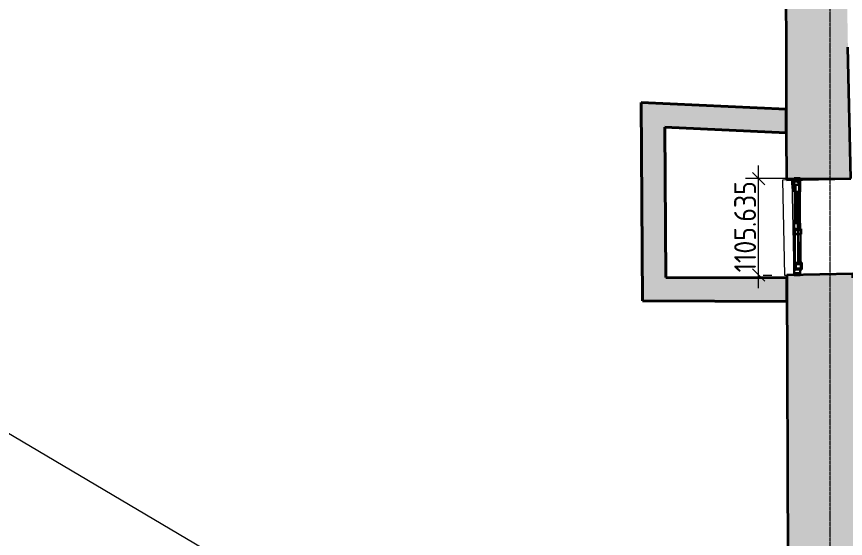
# Model space of a CAD drawing. Header units: millimetres. Extents: x 749182 to 2267578, y 70462 to 311449.
# Drawn here: x 1989942 to 1999438, y 173625 to 179605 of the extents above; entities that cross this region are included whole.
import ezdxf

# ---------------------------------------------------------------- set-up
doc = ezdxf.new("R2010")
doc.units = ezdxf.units.MM
doc.linetypes.add('ADSK_Линия сетки', pattern=[25, 20, -2.5, 0, -2.5])
doc.linetypes.add('осеваяX2', pattern=[4, 2.5, -0.5, 0.5, -0.5])
doc.layers.get('Defpoints').update_dxf_attribs({"color": 255})
for name, color, linetype, lineweight in [('_ Окна', 7, 'Continuous', 30), ('Витраж', 7, 'Continuous', 9), ('Окна', 7, 'Continuous', 18), ('Оси', 165, 'осеваяX2', 13), ('Панели витража', 7, 'Continuous', 9), ('размеры', 7, 'Continuous', 9), ('Размеры КР', 164, 'Continuous', 9), ('Стены', 184, 'Continuous', 40), ('Стены наружные', 7, 'Continuous', 18), ('Стены разрез', 7, 'Continuous', 35)]:
    doc.layers.add(name, color=color, linetype=linetype, lineweight=lineweight)
doc.styles.add('GOST Common_1', font='GOST_Common.ttf', dxfattribs={"width": 0.9, "height": 250})
doc.dimstyles.new('ADSK_Основной_2_5_мм', dxfattribs={"dimscale": 304.8, "dimtxt": 251.428749, "dimasz": 0.463911, "dimexe": 0.492126, "dimexo": 0.492126, "dimgap": 0.098425, "dimtad": 1, "dimdec": 3, "dimrnd": 0.001, "dimdsep": 46, "dimtxsty": 'GOST Common_1', "dimblk1": 'OBLIQUE', "dimblk2": 'OBLIQUE', "dimsah": 1, "dimcen": 0.09, "dimdle": 0.492126, "dimazin": 2, "dimtfac": 1, "dimtdec": 4, "dimtix": 1, "dimtmove": 0, "dimatfit": 3, "dimfxl": 0, "dimtvp": 1, "dimtolj": 1, "dimtzin": 0, "dimlwd": 20, "dimlwe": 20, "dimarcsym": 0})

# ---------------------------------------------------------------- blocks, each defined once
blk = doc.blocks.new('Существующие стены подвал - Существующие стены подвал-614279-00 План подвала')
at = {"layer": 'Стены', "true_color": 0xc0c0c0}
h = blk.add_hatch(color=9, dxfattribs=at)
h.paths.add_polyline_path([(56529.9, 8243.7), (56521.9, 9891.6), (55614.7, 9887.2), (55611.4, 9124.2), (54267.7, 9129.7), (54267.1, 9158.6), (49024.4, 9158.6), (49024.4, 8259.7), (51104.6, 8255.3)])
h.paths.add_polyline_path([(55620.1, 11120.2), (56515.8, 11124.6), (56510.3, 12254.8), (55625.1, 12250.4), (55622.3, 11614.6)])
h.paths.add_polyline_path([(55630.5, 13483.5), (56504.2, 13487.8), (56482.7, 17882.1), (56479.3, 17884.3), (56484.1, 18289.1), (56581.1, 18289.1), (56577.9, 18453), (55636.9, 18454), (55634.2, 15862.2), (55639.2, 15463.8), (55633.9, 14274.6)])
h.paths.add_polyline_path([(56557.2, 19523), (56527.9, 21035.6), (56386.8, 21035.6), (56386.5, 21235.8), (56383.9, 21235.8), (56375.1, 23760.7), (56319.5, 23761.6), (56287.6, 28354.9), (56256.8, 36643.2), (56224.2, 43936.9), (48463.8, 43935.7), (48463.9, 43053.1), (55489.3, 43061.9), (55489.3, 40730.4), (55505.9, 37127.7), (55501.3, 36571.4), (55555.6, 28934.4), (55560, 28902.8), (55597.8, 28902.4), (55600, 28900.7), (55598.8, 28652.4), (55594.7, 28648.4), (55598.8, 28619.1), (55592.1, 20992.7), (55638.7, 20178.5), (55638.7, 19524), (56555.3, 19523)])
h.paths.add_polyline_path([(39393.4, 20201.7), (42161.7, 20230.9), (42716.1, 20254.9), (46306.8, 20252.4), (46773.4, 21064.2), (46669.7, 25898.2), (45913.1, 25900.5), (45930.2, 21076.8), (41376.5, 21087.9), (41376.1, 20955.6), (40178.1, 20958.6), (40178.1, 21091.2), (38511, 21094.3), (38521, 20373.6), (39393.4, 20368.1), (39393.4, 20230.7)])
h.paths.add_polyline_path([(18977.5, 20357.5), (18995.8, 20697.6), (18995.8, 21071.6), (18965.8, 21071.6), (18965.8, 20652.5), (18455.8, 20408.6), (18495.2, 20367.6), (18965.8, 20357.7)])
h.paths.add_polyline_path([(18424, 20369.1), (18455.8, 20408.6), (18455.8, 21072.6), (10754.2, 21086.2), (10745.7, 20457.8), (11345.8, 20457.8), (18045.3, 20377.1), (18211.4, 20373.6)])
h.paths.add_polyline_path([(37360, 20380.9), (37354.8, 21098.2), (30807, 21114.6), (30787, 20709.4), (30787, 20839.4), (30777, 20701.8), (30787.2, 20395.3), (34405.1, 20387.9), (35898.2, 20390.1), (37359.7, 20380.9)])
h.paths.add_polyline_path([(46613, 28542.5), (46612.9, 28546.1), (46607.5, 28863.4), (46597, 32746.9), (46594.2, 32921.9), (46603.3, 32922), (46599.4, 34522.4), (45850, 34541.9), (45850, 34540.6), (45780, 34540.4), (45780, 34543.7), (45778.3, 34543.8), (45781.2, 30723), (45896.1, 30722.1), (45903.8, 28546.1), (46608.3, 28542.6)])
h.paths.add_polyline_path([(45777.6, 35501.1), (45777.7, 35501.2), (45778.6, 35510.4), (45847.6, 35510.6), (45847.7, 35502.9), (46596.9, 35522.5), (46594.2, 36634.1), (46597.1, 37232.1), (46589.8, 43050.7), (47467.9, 43051.8), (47467.8, 43935.5), (45825.2, 43935.3), (45871.2, 35688.5), (45777.4, 35688), (45777.6, 35511.4)])
at = {"layer": 'Стены разрез'}
for p, q in [((45896.1, 30722.1), (45903.8, 28546.1)), ((45913.1, 25900.5), (45930.2, 21076.8))]:
    blk.add_line(p, q, dxfattribs=at)
blk = doc.blocks.new('Существующие стены подвал 2 - Существующие стены подвал 2-649525-00 План подвала')
at = {"layer": 'Стены', "true_color": 0xc0c0c0}
h = blk.add_hatch(color=9, dxfattribs=at)
h.paths.add_polyline_path([(46669.7, 25898.2), (46668.7, 25946.6), (45913, 25929.8), (45914, 25900.5), (46633, 25898.3)])
h.paths.add_polyline_path([(45909.1, 27022), (46645.3, 27037.8), (46613, 28542.5), (45903.8, 28546.1), (45909.1, 27037.8)])
at = {"layer": 'Стены'}
blk.add_line((45906.3, 27832.4), (45907.2, 27562), dxfattribs=at)
at = {"layer": 'Стены разрез'}
for p, q in [((45903.8, 28546.1), (45906.3, 27832.4)), ((46645.3, 27037.8), (46613, 28542.5)), ((45907.2, 27562), (45909.1, 27022)), ((45909.1, 27022), (46645.3, 27037.8)), ((46668.7, 25946.6), (45913, 25930.4)), ((45913, 25930.4), (45913.1, 25900.5)), ((46669.7, 25898.2), (46668.7, 25946.6))]:
    blk.add_line(p, q, dxfattribs=at)
blk = doc.blocks.new('AC_Окно_1Створка - 1091_5х1319h-807647-00 План подвала')
at = {"layer": '_ Окна'}
for p, q in [((-583.9, 298), (-583.9, 228)), ((-583.9, 298), (-548.9, 298)), ((-563.9, 298), (-483.9, 298)), ((-563.9, 228), (-563.9, 298)), ((-483.9, 298), (-483.9, 278)), ((407.6, 298), (407.6, 278)), ((487.6, 298), (407.6, 298)), ((507.6, 298), (472.6, 298)), ((487.6, 228), (487.6, 298)), ((507.6, 298), (507.6, 228)), ((-583.9, 228), (-548.9, 228)), ((-523.9, 228), (-563.9, 228)), ((-523.9, 208), (-523.9, 278)), ((-523.9, 278), (-443.9, 278)), ((-443.9, 208), (-523.9, 208)), ((-443.9, 278), (-443.9, 208)), ((-443.9, 243), (367.6, 243)), ((367.6, 278), (367.6, 208)), ((447.6, 278), (367.6, 278)), ((367.6, 208), (447.6, 208)), ((447.6, 208), (447.6, 278)), ((487.6, 228), (447.6, 228)), ((507.6, 228), (472.6, 228))]:
    blk.add_line(p, q, dxfattribs=at)
at = {"layer": 'Окна'}
for p, q in [((507.6, 408), (-583.9, 408)), ((-583.9, 408), (-583.9, 382.8)), ((507.6, 363.3), (507.6, 408)), ((-583.9, 298), (507.6, 298))]:
    blk.add_line(p, q, dxfattribs=at)
blk = doc.blocks.new('Витраж-тент со смещением вовне - 60мм 11 сдвиг-1466980-00 План подвала')
at = {"layer": '_ Окна', "color": 5, "linetype": 'Continuous', "true_color": 0x0000ff}
for p, q in [((-231.5, 25), (-231.5, -45)), ((-231.5, 25), (-171.5, 25)), ((-231.5, -45), (-231.5, 25)), ((-171.5, 25), (-171.5, -45)), ((231.5, 25), (171.5, 25)), ((171.5, 25), (171.5, -45)), ((231.5, -45), (231.5, 25)), ((231.5, -45), (231.5, 25)), ((-171.5, -45), (-231.5, -45)), ((-171.5, -10), (171.5, -10)), ((171.5, -45), (231.5, -45))]:
    blk.add_line(p, q, dxfattribs=at)
at = {"layer": 'Окна', "color": 5, "linetype": 'Continuous', "true_color": 0x0000ff}
for p, q in [((171.5, 25), (-171.5, 25)), ((-171.5, -45), (171.5, -45))]:
    blk.add_line(p, q, dxfattribs=at)
blk = doc.blocks.new('Прямоугольный импост - 70х40_56мм-1423959-00 План подвала')
at = {"layer": 'Витраж'}
for p, q in [((45997.8, 26449.2), (45997.8, 26008.2)), ((46067.8, 26449.2), (46067.8, 26008.2))]:
    blk.add_line(p, q, dxfattribs=at)
blk = doc.blocks.new('Прямоугольный импост - 70х20_56мм-1423080-00 План подвала')
at = {"layer": 'Витраж', "lineweight": 30}
for p, q in [((-76, 35), (0, 35)), ((-76, -35), (-76, 35)), ((0, 35), (0, -35)), ((0, -35), (-76, -35))]:
    blk.add_line(p, q, dxfattribs=at)
blk = doc.blocks.new('Прямоугольный импост - 70х20_56мм-1423081-00 План подвала')
at = {"layer": 'Витраж', "lineweight": 30}
for p, q in [((0, 35), (-76, 35)), ((-76, 35), (-76, -35)), ((0, -35), (0, 35)), ((-76, -35), (0, -35))]:
    blk.add_line(p, q, dxfattribs=at)
blk = doc.blocks.new('Системная панель - _AR_Стекло_40мм_привязка по центру-1423963-00 План подвала')
at = {"layer": 'Панели витража', "lineweight": 30}
for p, q in [((220.5, 20), (-220.5, 20)), ((-220.5, 20), (-220.5, -20)), ((220.5, -20), (220.5, 20)), ((-220.5, -20), (220.5, -20))]:
    blk.add_line(p, q, dxfattribs=at)
blk = doc.blocks.new('Прямоугольный импост - 70х40_56мм-1423961-00 План подвала')
at = {"layer": 'Витраж'}
for p, q in [((45997.8, 26966.2), (45997.8, 26525.2)), ((46067.8, 26966.2), (46067.8, 26525.2))]:
    blk.add_line(p, q, dxfattribs=at)
blk = doc.blocks.new('Прямоугольный импост - 70х76мм-1423078-00 План подвала')
at = {"layer": 'Витраж', "lineweight": 30}
for p, q in [((-38, 35), (38, 35)), ((-38, -35), (-38, 35)), ((38, 35), (38, -35)), ((38, -35), (-38, -35))]:
    blk.add_line(p, q, dxfattribs=at)
blk = doc.blocks.new('_Oblique')
at = {"color": 0, "linetype": 'ByBlock', "lineweight": -2}
blk.add_line((-0.5, -0.5), (0.5, 0.5), dxfattribs=at)
blk = doc.blocks.new('*D1566')
at = {"layer": 'Defpoints', "color": 0, "lineweight": 20, "transparency": 16777216}
for p in [(1998443.6, 177749.1), (1999498.5, 177749.1), (1998343.6, 176643.5)]:
    blk.add_point(p, dxfattribs=at)
at = {"layer": 'размеры', "color": 0, "lineweight": 20, "transparency": 16777216}
for p, q in [((1998443.6, 176493.5), (1998443.6, 177899.1)), ((1999348.5, 177749.1), (1998293.6, 177749.1)), ((1998493.6, 176643.5), (1998593.6, 176643.5))]:
    blk.add_line(p, q, dxfattribs=at)
at = {"layer": 'размеры', "color": 0, "lineweight": 20, "transparency": 16777216, "xscale": 141.4, "yscale": 141.4, "zscale": 141.4}
for p, rotation in [((1998443.6, 177749.1), 90), ((1998443.6, 176643.5), 270)]:
    blk.add_blockref('_Oblique', p, dxfattribs=dict(at, rotation=rotation))
at = {"layer": 'размеры', "color": 0, "lineweight": 20, "transparency": 16777216, "insert": (1998288.6, 177196.3), "char_height": 250, "width": 925.599, "attachment_point": 5, "rotation": 90, "style": 'GOST Common_1'}
blk.add_mtext('\\A1;1105.635', dxfattribs=at)

msp = doc.modelspace()

# ---------------------------------------------------------------- hatches: boundary and pattern name
at = {"layer": 'Стены наружные', "linetype": 'Continuous', "true_color": 0xc0c0c0}
for points in [[(1997381.5166, 176615.997), (1997366.6922, 178609.4446), (1997096.5899, 178622.2004), (1997111.503, 176616.815), (1997368.703, 176616.0358)], [(1998760.4297, 178273.3233), (1998759.4728, 178543.6694), (1997366.6922, 178609.4446), (1997368.703, 178339.0487), (1998759.4728, 178273.3685)], [(1998766.3794, 176341.8004), (1998766.3106, 176611.8018), (1997111.5091, 176615.997), (1997113.511, 176346.8077), (1998766.3106, 176341.8006)]]:
    msp.add_hatch(color=9, dxfattribs=at).paths.add_polyline_path(points)

# ---------------------------------------------------------------- linework, layer by layer
at = {"layer": 'Оси', "linetype": 'ADSK_Линия сетки'}
msp.add_line((1999263.1034, 154741.5512), (1999263.1034, 195246.0842), dxfattribs=at)
at = {"layer": 'Размеры КР', "lineweight": 20}
msp.add_line((1940491.3817, 203966.018), (2020858.1514, 156525.0452), dxfattribs=at)
at = {"layer": 'Стены наружные', "linetype": 'Continuous', "lineweight": 40}
for p, q in [((1997096.5899, 178622.2004), (1997113.511, 176346.8077)), ((1998759.4728, 178543.6694), (1997096.5899, 178622.2004)), ((1997381.5166, 176615.997), (1997368.703, 178339.0487)), ((1997368.703, 178339.0487), (1998760.4297, 178273.3233)), ((1998767.1974, 176611.7991), (1997381.5166, 176615.997)), ((1998766.3794, 176341.8004), (1998767.1974, 176611.7991)), ((1997113.511, 176346.8077), (1998766.3794, 176341.8004))]:
    msp.add_line(p, q, dxfattribs=at)

# ---------------------------------------------------------------- block references
at = {"layer": '_ Окна', "color": 5, "linetype": 'Continuous', "true_color": 0x0000ff, "rotation": 90}
msp.add_blockref('Витраж-тент со смещением вовне - 60мм 11 сдвиг-1466980-00 План подвала', (1998885.955, 176939.9676), dxfattribs=at)
at = {"layer": 'Витраж', "extrusion": (0, 0, -1), "rotation": 90}
for name, p in [('Прямоугольный импост - 70х20_56мм-1423080-00 План подвала', (-1998885.955, 177753.4676)), ('Прямоугольный импост - 70х76мм-1423078-00 План подвала', (-1998885.955, 177198.4676))]:
    msp.add_blockref(name, p, dxfattribs=at)
at = {"layer": 'Витраж'}
for name in ['Прямоугольный импост - 70х40_56мм-1423961-00 План подвала', 'Прямоугольный импост - 70х40_56мм-1423959-00 План подвала']:
    msp.add_blockref(name, (1952853.1931, 150711.2975), dxfattribs=at)
at = {"layer": 'Витраж', "rotation": 270}
msp.add_blockref('Прямоугольный импост - 70х20_56мм-1423081-00 План подвала', (1998885.955, 176643.4676), dxfattribs=at)
at = {"layer": 'Окна', "rotation": 91.22834410468771}
msp.add_blockref('AC_Окно_1Створка - 1091_5х1319h-807647-00 План подвала', (1999136.3995, 177233.5723), dxfattribs=at)
at = {"layer": 'Панели витража', "rotation": 90}
msp.add_blockref('Системная панель - _AR_Стекло_40мм_привязка по центру-1423963-00 План подвала', (1998885.955, 177456.9676), dxfattribs=at)
at = {"layer": 'Стены'}
for name in ['Существующие стены подвал - Существующие стены подвал-614279-00 План подвала', 'Существующие стены подвал 2 - Существующие стены подвал 2-649525-00 План подвала']:
    msp.add_blockref(name, (1952853.1931, 150711.2975), dxfattribs=at)

# ---------------------------------------------------------------- dimensions: what is measured, and where the dimension line sits
at = {"layer": 'размеры', "lineweight": 20}
dim = msp.add_linear_dim(base=(1998443.6268, 177749.1023), p1=(1998343.6419, 176643.4676), p2=(1999498.4602, 177749.1023), angle=90, dimstyle='ADSK_Основной_2_5_мм', override={"dimpost": '<>', "dimfxl": 1598.75996}, dxfattribs=at)
dim.commit()
dim.dimension.update_dxf_attribs({"geometry": '*D1566', "text_midpoint": (1998288.6268, 177196.285)})

doc.saveas('drawing.dxf')
